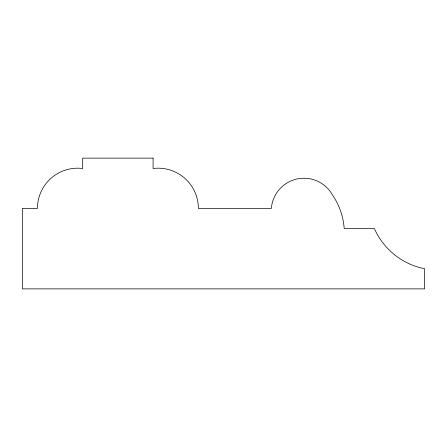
<?xml version="1.0" encoding="UTF-8"?>
<svg xmlns="http://www.w3.org/2000/svg" width="447" height="447" viewBox="0 0 447 447"><rect width="100%" height="100%" fill="white"/><g stroke="black" fill="none" stroke-linecap="round" stroke-linejoin="round"><path stroke-width="0.67" d="M153.097 158.126L82.695 158.126L82.695 168.497A40.23 40.23 0 0 0 37.436 208.414L22.35 208.414L22.35 288.874L424.65 288.874L424.65 268.759A69.838 69.838 0 0 1 374.362 228.529L344.19 228.529A67.978 67.978 0 0 0 332.546 195.076A32.687 32.687 0 0 0 271.368 208.414L198.356 208.414A40.23 40.23 0 0 0 153.097 168.497L153.097 158.126"/></g></svg>
